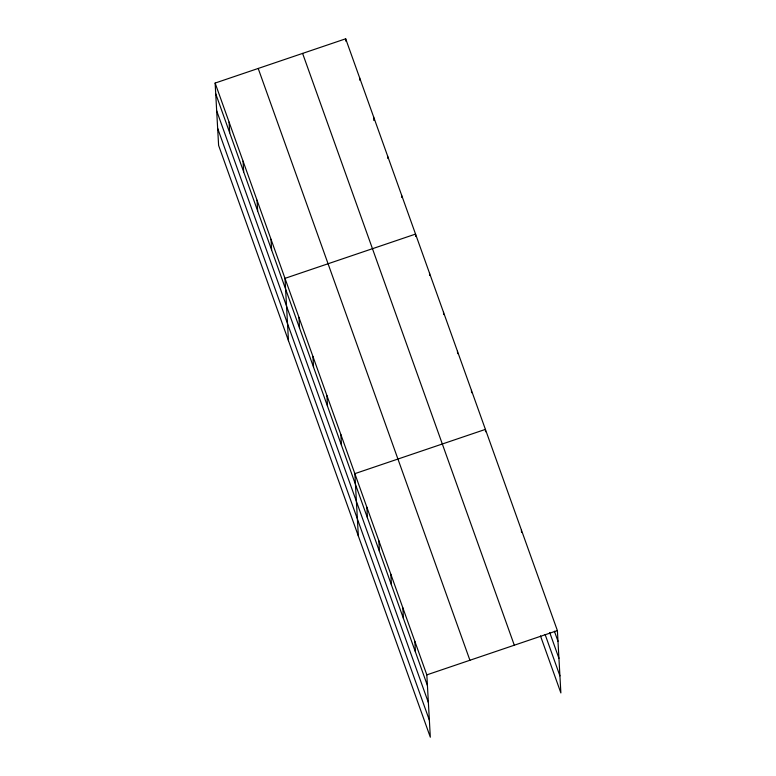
<?xml version="1.0" encoding="UTF-8"?>
<svg xmlns="http://www.w3.org/2000/svg" width="776" height="776" viewBox="0 0 776 776"><rect width="100%" height="100%" fill="white"/><g stroke="black" fill="none" stroke-linecap="round" stroke-linejoin="round"><path stroke-width="1.16" d="M215.127 83.061L426.829 674.868L430.321 737.2L218.609 145.403L215.127 83.061L345.679 38.8L557.391 630.597L560.873 692.939L540.484 635.922M426.829 674.868L557.391 630.597M554.394 631.208L557.992 641.267M549.747 632.605L558.943 658.32M545.13 634.525L559.923 675.886M302.601 53.408L514.304 645.205M258.204 68.453L469.916 660.26M215.718 93.731L427.43 685.538M216.669 110.784L428.381 702.581M217.658 128.35L429.361 720.147M521.404 529.989L521.53 532.365M485.543 431.757L485.407 429.39L354.855 473.651L358.337 535.993M471.439 390.328L471.565 392.704M457.462 351.266L457.597 353.643M443.494 312.214L443.62 314.581M429.516 273.152L429.652 275.529M415.674 236.467L415.548 234.09L284.986 278.361L288.468 340.693M401.57 195.038L401.706 197.405M387.602 155.976L387.728 158.343M414.84 641.325L415.432 651.995M402.841 607.792L403.433 618.462M373.625 116.914L373.828 120.474M390.842 574.259L391.444 584.929M359.657 77.862L359.783 80.229M378.843 540.726L379.445 551.397M345.679 38.8L345.815 41.167M366.844 507.184L367.446 517.854M340.877 434.589L341.479 445.259M326.909 395.537L327.501 406.207M312.932 356.475L313.533 367.145M298.964 317.413L299.555 328.083M271.018 239.299L271.61 249.969M257.04 200.237L257.642 210.907M243.072 161.185L243.664 171.855M229.095 122.123L229.696 132.793"/></g></svg>
